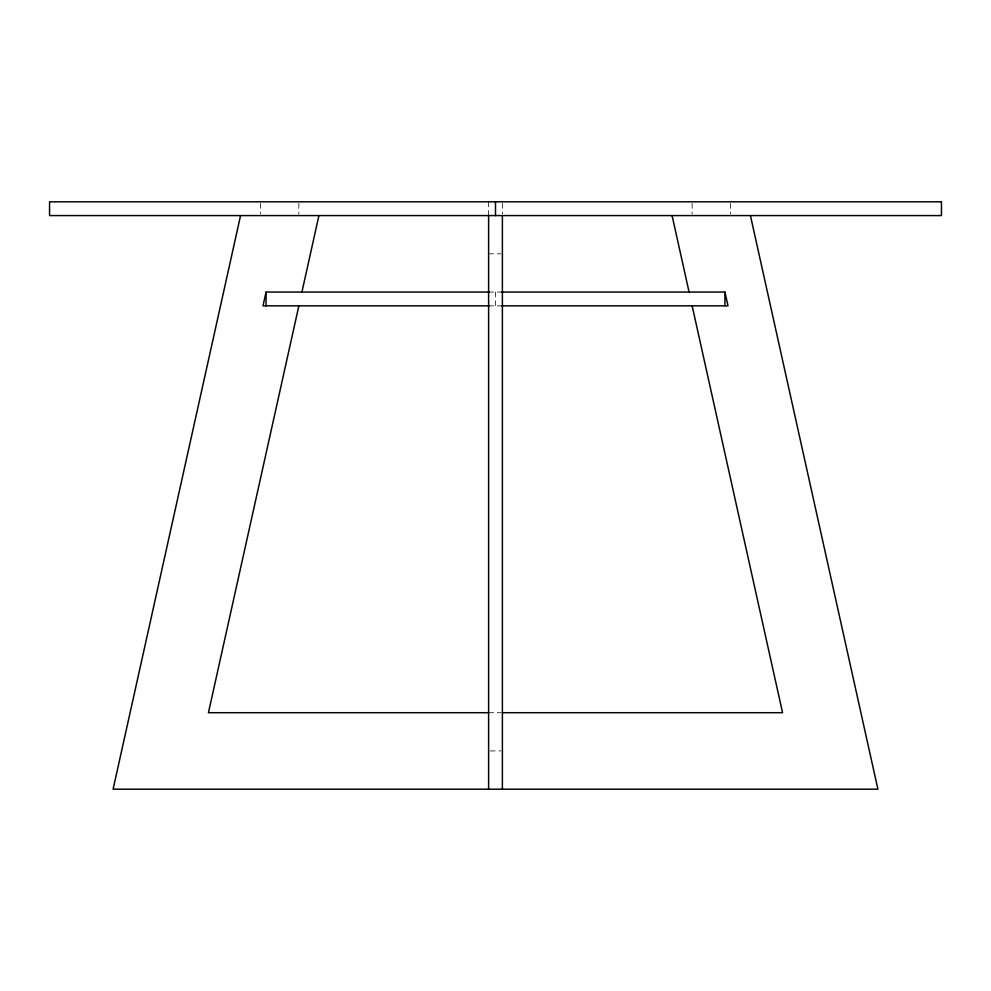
<?xml version="1.0" encoding="UTF-8"?>
<svg xmlns="http://www.w3.org/2000/svg" width="991" height="991" viewBox="0 0 991 991"><rect width="100%" height="100%" fill="white"/><g stroke="black" fill="none" stroke-linecap="round" stroke-linejoin="round"><path stroke-width="0.74" stroke-dasharray="4.96 3.72" d="M488.613 253.82L500.851 253.82M488.613 292.06L500.851 292.06M488.613 305.835L500.851 305.835M488.613 712.702L500.851 712.702M490.149 750.943L500.851 750.943M730.379 203.353L730.379 214.056M692.139 203.353L692.139 214.056M502.387 203.353L502.387 214.056M495.5 292.06L495.5 305.835M488.613 201.817L488.613 215.58M298.861 203.353L298.861 214.056M260.621 203.353L260.621 214.056"/><path stroke-width="1.49" d="M240.565 215.58L113.098 789.183L877.902 789.183L750.435 215.58M489.343 292.06L266.059 292.06L262.999 305.835L489.343 305.835M298.861 305.835L208.444 712.702L488.613 712.702M301.921 292.06L318.916 215.58M501.657 292.06L724.941 292.06L728.001 305.835L501.657 305.835M502.387 712.702L782.556 712.702L692.139 305.835M672.084 215.58L689.079 292.06M724.941 292.06L724.941 305.835M502.387 215.58L502.387 789.183M495.5 201.817L495.5 215.58M488.613 215.58L488.613 789.183M266.059 292.06L266.059 305.835M941.45 201.817L49.55 201.817L49.55 215.58L941.45 215.58L941.45 201.817"/></g></svg>
